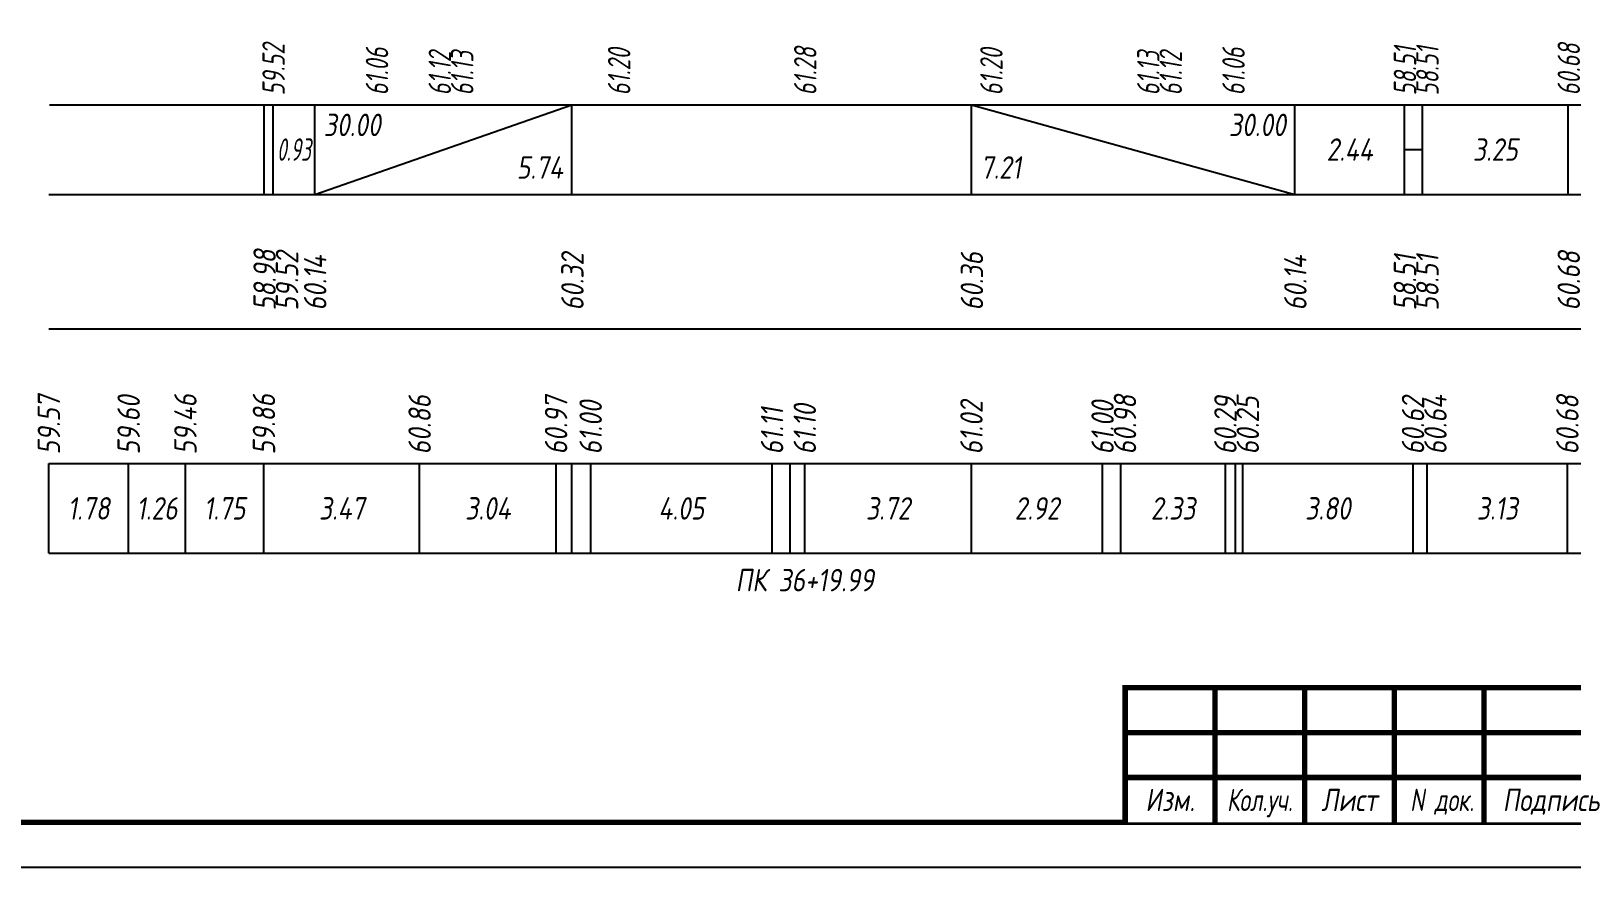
# Model space of a CAD drawing. Extents: x -717 to 1451, y -133302 to 233.
# Drawn here: x 77.9 to 249.7, y -56552.4 to -56459.2 of the extents above; entities that cross this region are included whole.
import ezdxf
from ezdxf.enums import TextEntityAlignment as Align

# ---------------------------------------------------------------- set-up
doc = ezdxf.new("R2010")
doc.units = 0
for name, color, linetype in [('Зарамочное оформление', 7, 'Continuous'), ('Код_510', 7, 'Continuous'), ('Код_514', 1, 'Continuous'), ('Код_516', 1, 'Continuous'), ('Подписи поперечников', 7, 'Continuous'), ('Таблица', 7, 'Continuous')]:
    doc.layers.add(name, color=color, linetype=linetype)
doc.styles.add('М', font='romand.shx', dxfattribs={"width": 0.8, "oblique": 10, "height": 2.5})

# ---------------------------------------------------------------- blocks, each defined once
blk = doc.blocks.new('Штамп')
at = {"linetype": 'Continuous'}
blk.add_wipeout([(199.95, -411.25), (384.95, -411.25), (384.95, -426.25), (199.95, -426.25)], dxfattribs=at).dxf.layer = 'Зарамочное оформление'
at = {"layer": 'Зарамочное оформление', "linetype": 'Continuous', "lineweight": -3, "const_width": 0.6, "flags": 128}
for points in [[(199.95, -426.25), (199.95, -411.25), (384.95, -411.25)], [(209.95, -411.25), (209.95, -426.25)], [(219.95, -411.25), (219.95, -426.25)], [(229.95, -411.25), (229.95, -426.25)], [(239.95, -411.25), (239.95, -426.25)], [(199.95, -416.25), (264.95, -416.25)], [(199.95, -421.25), (264.95, -421.25)]]:
    blk.add_lwpolyline(points, dxfattribs=at)
at = {"layer": 'Зарамочное оформление', "linetype": 'Continuous', "style": 'М', "oblique": 10}
for s, width, p in [('N док.', 0.7, (235.28, -423.75)), ('Подпись', 0.8, (247.45, -423.75)), ('Изм.', 0.8, (204.95, -423.75)), ('Кол.уч.', 0.7, (214.95, -423.75)), ('Лист', 0.8, (224.95, -423.75))]:
    blk.add_text(s, height=2.5, dxfattribs=dict(at, width=width)).set_placement(p, align=Align.MIDDLE_CENTER)
blk = doc.blocks.new('шифр')
blk.add_blockref('Штамп', (0, -56181))

msp = doc.modelspace()

# ---------------------------------------------------------------- linework, layer by layer
at = {"flags": 128}
msp.add_lwpolyline([(-30.054, -56552.421), (389.946, -56552.421), (389.946, -56255.421), (-30.054, -56255.421)], close=True, dxfattribs=at)
at = {"const_width": 0.6, "flags": 128}
msp.add_lwpolyline([(-10.054, -56547.421), (384.946, -56547.421), (384.946, -56260.421), (-10.054, -56260.421)], close=True, dxfattribs=at)
at = {"layer": 'Код_510'}
for p, q in [((79.946, -56517.421), (79.946, -56507.421)), ((88.842, -56517.421), (88.842, -56507.421)), ((95.167, -56517.421), (95.167, -56507.421)), ((103.928, -56517.421), (103.928, -56507.421)), ((121.285, -56517.421), (121.285, -56507.421)), ((136.5, -56517.421), (136.5, -56507.421)), ((138.264, -56517.421), (138.264, -56507.421)), ((140.355, -56517.421), (140.355, -56507.421)), ((160.581, -56517.421), (160.581, -56507.421)), ((162.584, -56517.421), (162.584, -56507.421)), ((164.228, -56517.421), (164.228, -56507.421)), ((182.81, -56517.421), (182.81, -56507.421)), ((197.43, -56517.421), (197.43, -56507.421)), ((199.456, -56517.421), (199.456, -56507.421)), ((211.122, -56517.421), (211.122, -56507.421)), ((212.243, -56517.421), (212.243, -56507.421)), ((213.058, -56517.421), (213.058, -56507.421)), ((232.043, -56517.421), (232.043, -56507.421)), ((233.615, -56517.421), (233.615, -56507.421)), ((249.252, -56517.421), (249.252, -56507.421))]:
    msp.add_line(p, q, dxfattribs=at)
at = {"layer": 'Код_516'}
for p, q in [((103.946, -56477.421), (103.946, -56467.421)), ((104.946, -56477.421), (104.946, -56467.421)), ((104.946, -56477.421), (104.946, -56467.421)), ((109.587, -56477.421), (109.587, -56467.421)), ((109.587, -56477.421), (138.264, -56467.421)), ((138.264, -56477.421), (138.264, -56467.421)), ((182.81, -56477.421), (182.81, -56467.421)), ((182.81, -56467.421), (218.869, -56477.421)), ((218.869, -56477.421), (218.869, -56467.421)), ((231.094, -56477.421), (231.094, -56467.421)), ((233.094, -56477.421), (233.094, -56467.421)), ((249.356, -56477.421), (249.356, -56467.421)), ((231.094, -56472.421), (233.094, -56472.421))]:
    msp.add_line(p, q, dxfattribs=at)
at = {"layer": 'Таблица'}
for p, q in [((80, -56467.421), (274.41, -56467.421)), ((79.946, -56477.421), (274.356, -56477.421)), ((79.946, -56492.421), (274.356, -56492.421)), ((79.946, -56507.421), (274.356, -56507.421)), ((79.946, -56517.421), (274.356, -56517.421))]:
    msp.add_line(p, q, dxfattribs=at)

# ---------------------------------------------------------------- texts
at = {"layer": 'Код_510', "style": 'М', "oblique": 10, "width": 0.8}
for s, p in [('59.57', (79.946, -56506.421)), ('59.60', (88.842, -56506.421)), ('59.46', (95.167, -56506.421)), ('59.86', (103.928, -56506.421)), ('60.86', (121.285, -56506.421)), ('60.97', (136.5, -56506.421)), ('61.00', (140.355, -56506.421)), ('61.10', (164.228, -56506.421)), ('61.02', (182.81, -56506.421)), ('61.00', (197.43, -56506.421)), ('60.98', (199.93, -56506.421)), ('60.29', (211.122, -56506.421)), ('60.25', (213.622, -56506.421)), ('60.62', (232.043, -56506.421)), ('60.64', (234.543, -56506.421)), ('60.68', (249.252, -56506.421)), ('61.11', (160.581, -56506.421))]:
    msp.add_text(s, height=2.5, rotation=90, dxfattribs=at).set_placement(p, align=Align.MIDDLE_LEFT)
for s, p in [('1.78', (84.394, -56512.421)), ('1.26', (92.005, -56512.421)), ('1.75', (99.548, -56512.421)), ('3.47', (112.607, -56512.421)), ('3.04', (128.892, -56512.421)), ('4.05', (150.468, -56512.421)), ('3.72', (173.519, -56512.421)), ('2.92', (190.12, -56512.421)), ('2.33', (205.289, -56512.421)), ('3.80', (222.551, -56512.421)), ('3.13', (241.434, -56512.421))]:
    msp.add_text(s, height=2.5, dxfattribs=at).set_placement(p, align=Align.MIDDLE_CENTER)
at = {"layer": 'Код_514', "style": 'М', "oblique": 10, "width": 0.7}
for s, p in [('59.52', (105, -56466.382)), ('61.06', (116.532, -56466.382)), ('61.12', (123.532, -56466.382)), ('61.13', (126.032, -56466.382)), ('61.20', (143.532, -56466.382)), ('61.28', (164.282, -56466.382)), ('61.20', (185.032, -56466.382)), ('61.13', (202.532, -56466.382)), ('61.12', (205.032, -56466.382)), ('61.06', (212.032, -56466.382)), ('58.51', (231.148, -56466.382)), ('58.51', (233.648, -56466.382)), ('60.68', (249.41, -56466.382))]:
    msp.add_text(s, height=2.5, rotation=90, dxfattribs=at).set_placement(p, align=Align.MIDDLE_LEFT)
at = {"layer": 'Код_516', "style": 'М', "oblique": 10, "width": 0.8}
msp.add_text('30.00', height=2.5, dxfattribs=at).set_placement((110.587, -56468.421), align=Align.TOP_LEFT)
msp.add_text('30.00', height=2.5, dxfattribs=at).set_placement((217.869, -56468.421), align=Align.TOP_RIGHT)
at = {"layer": 'Код_516', "style": 'М', "oblique": 10}
for s, width, p in [('0.93', 0.6, (107.266, -56472.421)), ('2.44', 0.8, (224.982, -56472.421)), ('3.25', 0.8, (241.225, -56472.421))]:
    msp.add_text(s, height=2.5, dxfattribs=dict(at, width=width)).set_placement(p, align=Align.MIDDLE_CENTER)
at = {"layer": 'Код_516', "style": 'М', "oblique": 10, "width": 0.8}
msp.add_text('5.74', height=2.5, dxfattribs=at).set_placement((137.264, -56476.421), align=Align.BOTTOM_RIGHT)
msp.add_text('7.21', height=2.5, dxfattribs=at).set_placement((183.81, -56476.421), align=Align.BOTTOM_LEFT)
for s, p in [('58.98', (104, -56490.371)), ('59.52', (106.5, -56490.371)), ('60.32', (138.319, -56490.371)), ('60.36', (182.864, -56490.371)), ('60.68', (249.41, -56490.371)), ('60.14', (109.641, -56490.371)), ('60.14', (218.924, -56490.371)), ('58.51', (231.148, -56490.371)), ('58.51', (233.648, -56490.371))]:
    msp.add_text(s, height=2.5, rotation=90, dxfattribs=at).set_placement(p, align=Align.MIDDLE_LEFT)
at = {"layer": 'Подписи поперечников', "style": 'М', "oblique": 10, "width": 0.8}
msp.add_text('ПК 36+19.99', height=2.5, dxfattribs=at).set_placement((164.228, -56522.421), align=Align.BOTTOM_CENTER)

# ---------------------------------------------------------------- next in the draw order: block references
msp.add_blockref('шифр', (0, 59.829))

doc.saveas('drawing.dxf')
